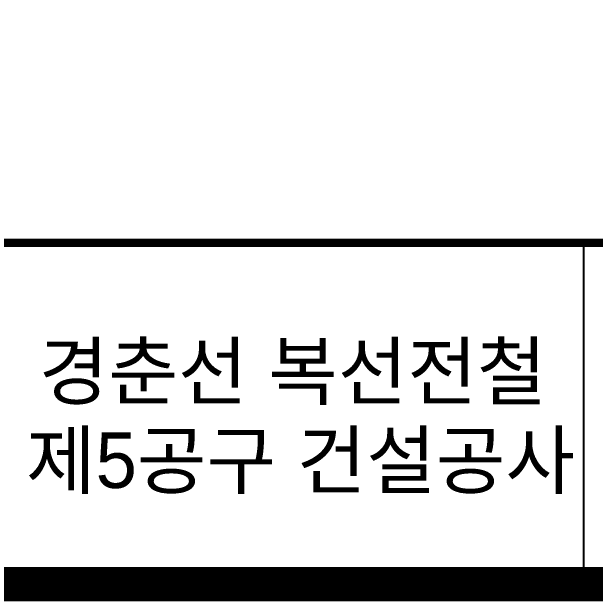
# Model space of a CAD drawing. Extents: x -109 to 1009, y -20 to 602.
# Drawn here: x 179.5 to 247.9, y 16 to 85.1 of the extents above; entities that cross this region are included whole.
import ezdxf

# ---------------------------------------------------------------- set-up
doc = ezdxf.new("R2010")
doc.units = 0
doc.header["$LTSCALE"] = 500
doc.header["$MEASUREMENT"] = 0
for name, color, linetype in [('HATCH1', 253, 'CONTINUOUS'), ('T-LINE3', 2, 'CONTINUOUS'), ('T-TEMP1', 1, 'CONTINUOUS')]:
    doc.layers.add(name, color=color, linetype=linetype)
doc.styles.add('TITLE', font='Gngt_01.ttf')

msp = doc.modelspace()

# ---------------------------------------------------------------- linework, layer by layer
at = {"layer": 'HATCH1', "color": 1, "linetype": 'BYBLOCK'}
msp.add_line((37.5, 18), (978.5, 18), dxfattribs=at)
at = {"layer": 'T-LINE3'}
msp.add_line((246.5, 58), (246.5, 18), dxfattribs=at)
at = {"layer": 'T-LINE3', "const_width": 1}
msp.add_lwpolyline([(37.5, 58), (978.5, 58)], dxfattribs=at)
at = {"layer": 'T-TEMP1', "const_width": 4}
msp.add_lwpolyline([(37.5, 18), (37.5, 578), (978.5, 578), (978.5, 18)], close=True, dxfattribs=at)

# ---------------------------------------------------------------- texts
at = {"layer": 'T-LINE3', "style": 'TITLE'}
for s, p in [('경춘선 복선전철', (182.685, 39.697)), ('제5공구 건설공사', (181.187, 29.276))]:
    msp.add_text(s, height=6.5, dxfattribs=at).set_placement(p)

doc.saveas('drawing.dxf')
